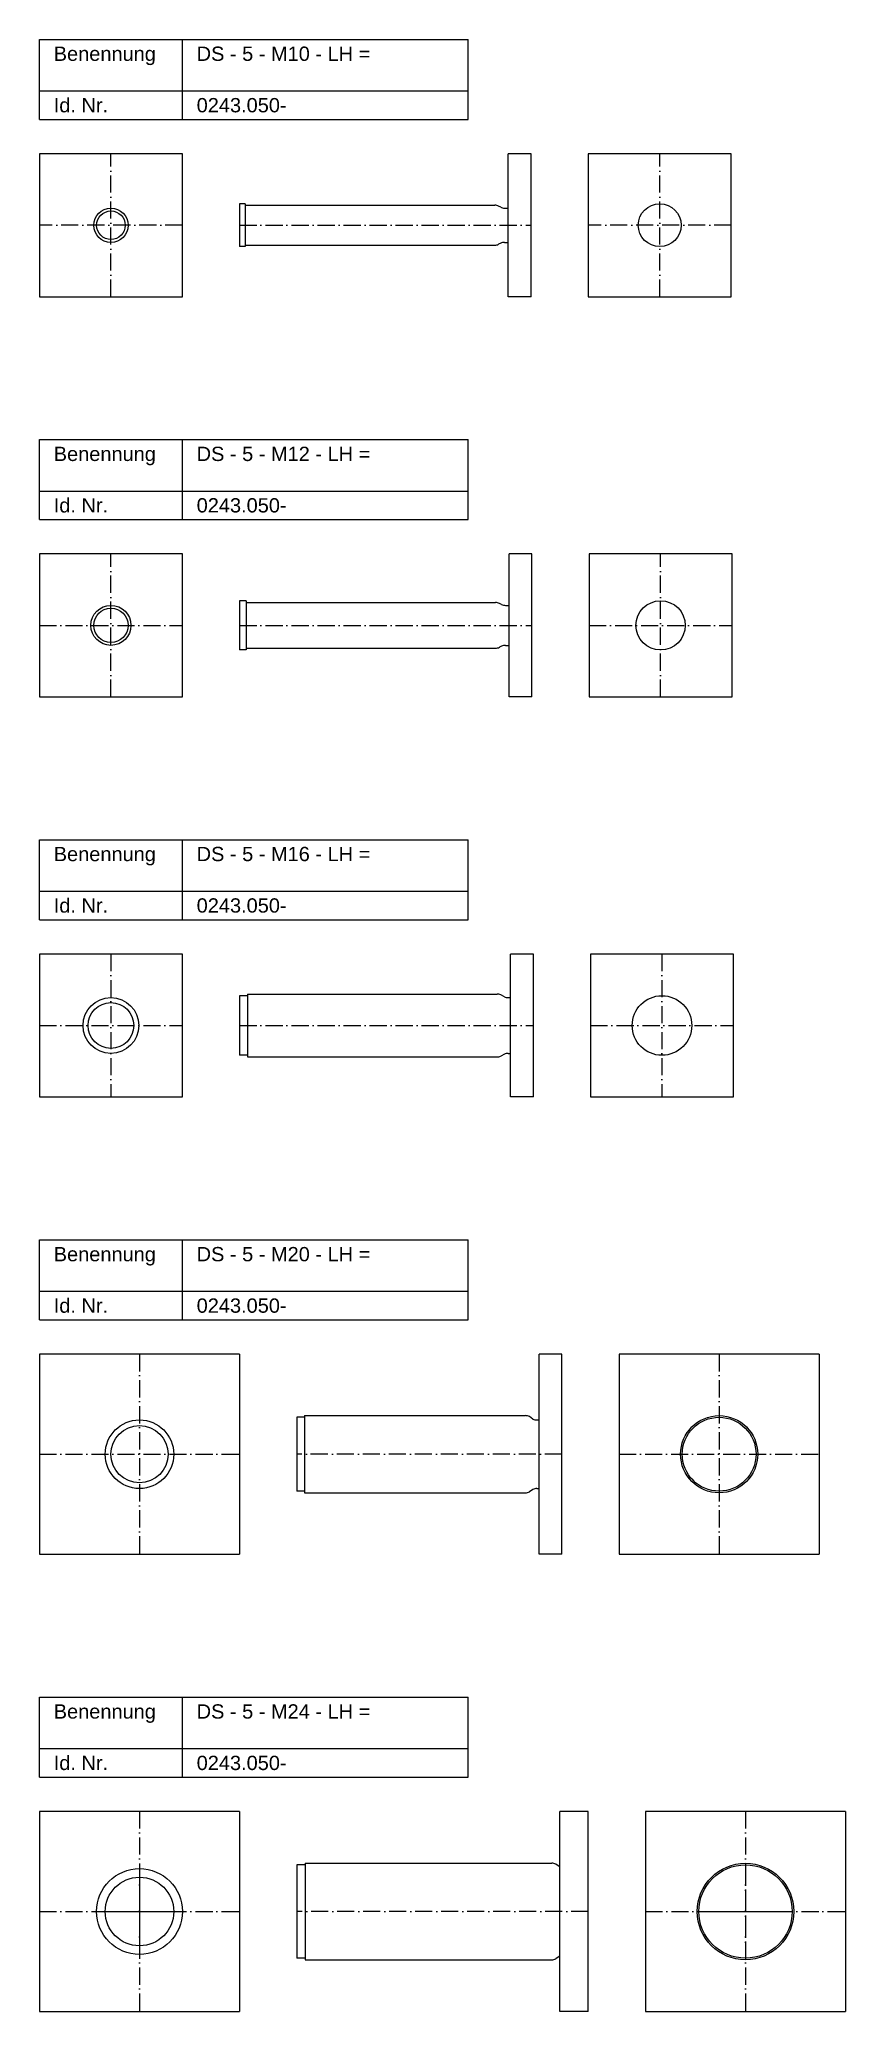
# Model space of a CAD drawing. Header units: millimetres. Extents: x 77 to 359, y 2246 to 2936.
import ezdxf

# ---------------------------------------------------------------- set-up
doc = ezdxf.new("R2010")
doc.units = ezdxf.units.MM
doc.header["$LTSCALE"] = 0.5
doc.linetypes.add('achse', pattern=[18, 12, -3, 0, -3])
doc.layers.add('HALFEN', color=2, linetype='CONTINUOUS')
doc.styles.add('ARIAL50', font='ARIAL.TTF', dxfattribs={"height": 5})

msp = doc.modelspace()

# ---------------------------------------------------------------- linework, layer by layer
at = {"layer": 'HALFEN'}
for p, q in [((77.25, 2936.25), (227.25, 2936.25)), ((77.25, 2908.25), (77.25, 2936.25)), ((127.25, 2908.25), (127.25, 2936.25)), ((227.25, 2908.25), (227.25, 2936.25)), ((77.25, 2918.25), (227.25, 2918.25)), ((77.25, 2908.25), (227.25, 2908.25)), ((77.25, 2896.25), (77.25, 2846.25)), ((127.25, 2896.25), (77.25, 2896.25)), ((127.25, 2846.25), (127.25, 2896.25)), ((241.25, 2846.25), (241.25, 2896.25)), ((249.25, 2896.25), (241.25, 2896.25)), ((249.25, 2846.25), (249.25, 2896.25)), ((269.25, 2896.25), (269.25, 2846.25)), ((319.25, 2896.25), (269.25, 2896.25)), ((319.25, 2846.25), (319.25, 2896.25)), ((147.25, 2878.75), (147.25, 2863.75)), ((149.25, 2878.75), (147.25, 2878.75)), ((149.25, 2878.75), (149.25, 2878.25)), ((149.25, 2878.25), (236.55, 2878.25)), ((149.25, 2878.25), (149.25, 2876.75)), ((238.62, 2877.57), (237.89, 2877.93)), ((149.25, 2876.75), (149.25, 2865.75)), ((239.96, 2877.25), (241.25, 2877.25)), ((149.25, 2863.75), (147.25, 2863.75)), ((149.25, 2865.75), (149.25, 2864.25)), ((149.25, 2864.25), (236.55, 2864.25)), ((149.25, 2864.25), (149.25, 2863.75)), ((238.62, 2864.93), (237.89, 2864.57)), ((239.96, 2865.25), (241.25, 2865.25)), ((77.25, 2846.25), (127.25, 2846.25)), ((102.25, 2846.25), (102.25, 2846.25)), ((249.25, 2846.25), (241.25, 2846.25)), ((269.25, 2846.25), (319.25, 2846.25)), ((294.25, 2846.25), (294.25, 2846.25)), ((77.25, 2796.25), (227.25, 2796.25)), ((77.25, 2768.25), (77.25, 2796.25)), ((127.25, 2768.25), (127.25, 2796.25)), ((227.25, 2768.25), (227.25, 2796.25)), ((77.25, 2778.25), (227.25, 2778.25)), ((77.25, 2768.25), (227.25, 2768.25)), ((77.25, 2756.25), (77.25, 2706.25)), ((127.25, 2756.25), (77.25, 2756.25)), ((127.25, 2706.25), (127.25, 2756.25)), ((241.55, 2706.25), (241.55, 2756.25)), ((249.55, 2756.25), (241.55, 2756.25)), ((249.55, 2706.25), (249.55, 2756.25)), ((269.55, 2756.25), (269.55, 2706.25)), ((319.55, 2756.25), (269.55, 2756.25)), ((319.55, 2706.25), (319.55, 2756.25)), ((147.25, 2739.86), (147.25, 2722.64)), ((149.55, 2739.86), (147.25, 2739.86)), ((149.55, 2739.86), (149.55, 2724.94)), ((149.55, 2739.25), (236.84, 2739.25)), ((238.92, 2738.57), (238.18, 2738.93)), ((240.26, 2738.25), (241.55, 2738.25)), ((149.55, 2722.64), (147.25, 2722.64)), ((149.55, 2724.94), (149.55, 2723.21)), ((149.55, 2723.25), (236.84, 2723.25)), ((149.55, 2723.21), (149.55, 2722.64)), ((238.92, 2723.93), (238.18, 2723.57)), ((240.26, 2724.25), (241.55, 2724.25)), ((77.25, 2706.25), (127.25, 2706.25)), ((102.25, 2706.25), (102.25, 2706.25)), ((249.55, 2706.25), (241.55, 2706.25)), ((269.55, 2706.25), (319.55, 2706.25)), ((294.55, 2706.25), (294.55, 2706.25)), ((77.25, 2656.25), (227.25, 2656.25)), ((77.25, 2628.25), (77.25, 2656.25)), ((127.25, 2628.25), (127.25, 2656.25)), ((227.25, 2628.25), (227.25, 2656.25)), ((77.25, 2638.25), (227.25, 2638.25)), ((77.25, 2628.25), (227.25, 2628.25)), ((77.25, 2616.25), (77.25, 2566.25)), ((127.25, 2616.25), (77.25, 2616.25)), ((127.25, 2566.25), (127.25, 2616.25)), ((242.03, 2566.25), (242.03, 2616.25)), ((250.03, 2616.25), (242.03, 2616.25)), ((250.03, 2566.25), (250.03, 2616.25)), ((270.03, 2616.25), (270.03, 2566.25)), ((320.03, 2616.25), (270.03, 2616.25)), ((320.03, 2566.25), (320.03, 2616.25)), ((147.25, 2601.67), (147.25, 2580.83)), ((150.03, 2601.67), (147.25, 2601.67)), ((150.03, 2602.25), (237.32, 2602.25)), ((150.03, 2602.25), (150.03, 2584.94)), ((239.9, 2601.32), (238.67, 2601.93)), ((241.24, 2601), (242.03, 2601)), ((150.03, 2580.83), (147.25, 2580.83)), ((150.03, 2584.94), (150.03, 2580.25)), ((150.03, 2581.53), (150.03, 2580.83)), ((239.9, 2581.18), (238.67, 2580.57)), ((241.24, 2581.5), (242.03, 2581.5)), ((150.03, 2580.25), (237.32, 2580.25)), ((77.25, 2566.25), (127.25, 2566.25)), ((102.25, 2566.25), (102.25, 2566.25)), ((250.03, 2566.25), (242.03, 2566.25)), ((270.03, 2566.25), (320.03, 2566.25)), ((295.03, 2566.25), (295.03, 2566.25)), ((77.25, 2516.25), (227.25, 2516.25)), ((77.25, 2488.25), (77.25, 2516.25)), ((127.25, 2488.25), (127.25, 2516.25)), ((227.25, 2488.25), (227.25, 2516.25)), ((77.25, 2498.25), (227.25, 2498.25)), ((77.25, 2488.25), (227.25, 2488.25)), ((77.25, 2476.25), (77.25, 2406.25)), ((147.25, 2476.25), (77.25, 2476.25)), ((147.25, 2476.25), (147.25, 2406.25)), ((252.03, 2406.25), (252.03, 2476.25)), ((260.03, 2476.25), (252.03, 2476.25)), ((260.03, 2406.25), (260.03, 2476.25)), ((280.03, 2476.25), (280.03, 2406.25)), ((350.03, 2476.25), (280.03, 2476.25)), ((350.03, 2476.25), (350.03, 2406.25)), ((167.25, 2454.17), (167.25, 2428.33)), ((170.03, 2454.17), (167.25, 2454.17)), ((170.03, 2454.75), (247.32, 2454.75)), ((170.03, 2454.75), (170.03, 2427.75)), ((170.03, 2454.62), (170.16, 2454.75)), ((249.9, 2453.57), (248.67, 2454.43)), ((251.24, 2453.25), (252.03, 2453.25)), ((249.9, 2428.93), (248.67, 2428.07)), ((251.24, 2429.25), (252.03, 2429.25)), ((170.03, 2428.33), (167.25, 2428.33)), ((170.03, 2427.75), (247.32, 2427.75)), ((77.25, 2406.25), (147.25, 2406.25)), ((260.03, 2406.25), (252.03, 2406.25)), ((280.03, 2406.25), (350.03, 2406.25)), ((77.25, 2356.25), (227.25, 2356.25)), ((77.25, 2328.25), (77.25, 2356.25)), ((127.25, 2328.25), (127.25, 2356.25)), ((227.25, 2328.25), (227.25, 2356.25)), ((77.25, 2338.25), (227.25, 2338.25)), ((77.25, 2328.25), (227.25, 2328.25)), ((77.25, 2316.25), (77.25, 2246.25)), ((147.25, 2316.25), (77.25, 2316.25)), ((147.25, 2316.25), (147.25, 2246.25)), ((259.25, 2246.25), (259.25, 2316.25)), ((269.25, 2316.25), (259.25, 2316.25)), ((269.25, 2246.25), (269.25, 2316.25)), ((289.25, 2316.25), (289.25, 2246.25)), ((359.25, 2316.25), (289.25, 2316.25)), ((359.25, 2316.25), (359.25, 2246.25)), ((170.25, 2298.15), (256.54, 2298.15)), ((170.25, 2298.15), (170.25, 2264.35)), ((170.25, 2298.02), (170.38, 2298.15)), ((259.12, 2296.97), (257.89, 2297.83)), ((112.25, 2296.25), (112.25, 2266.25)), ((167.25, 2297.57), (167.25, 2264.93)), ((170.25, 2297.57), (167.25, 2297.57)), ((99.25, 2281.25), (125.25, 2281.25)), ((311.25, 2281.25), (337.25, 2281.25)), ((170.25, 2264.93), (167.25, 2264.93)), ((170.25, 2264.35), (256.54, 2264.35)), ((259.12, 2265.53), (257.89, 2264.67)), ((77.25, 2246.25), (147.25, 2246.25)), ((269.25, 2246.25), (259.25, 2246.25)), ((289.25, 2246.25), (359.25, 2246.25))]:
    msp.add_line(p, q, dxfattribs=at)
at = {"layer": 'HALFEN', "color": 1, "linetype": 'achse'}
for p, q in [((102.25, 2846.25), (102.25, 2896.25)), ((294.25, 2846.25), (294.25, 2896.25)), ((127.25, 2871.25), (77.25, 2871.25)), ((147.25, 2871.25), (249.25, 2871.25)), ((319.25, 2871.25), (269.25, 2871.25)), ((102.25, 2706.25), (102.25, 2756.25)), ((294.55, 2706.25), (294.55, 2756.25)), ((77.25, 2731.25), (127.25, 2731.25)), ((147.25, 2731.25), (249.55, 2731.25)), ((269.55, 2731.25), (319.55, 2731.25)), ((102.25, 2616.25), (102.25, 2566.25)), ((295.03, 2616.25), (295.03, 2566.25)), ((77.25, 2591.25), (127.25, 2591.25)), ((147.25, 2591.25), (250.03, 2591.25)), ((270.03, 2591.25), (320.03, 2591.25)), ((112.25, 2476.25), (112.25, 2406.25)), ((315.03, 2476.25), (315.03, 2406.25)), ((77.25, 2441.25), (147.25, 2441.25)), ((260.03, 2441.25), (167.25, 2441.25)), ((280.03, 2441.25), (350.03, 2441.25)), ((112.25, 2316.25), (112.25, 2246.25)), ((324.25, 2316.25), (324.25, 2246.25)), ((324.25, 2296.25), (324.25, 2266.25)), ((77.25, 2281.25), (147.25, 2281.25)), ((269.25, 2281.25), (167.25, 2281.25)), ((289.25, 2281.25), (359.25, 2281.25))]:
    msp.add_line(p, q, dxfattribs=at)
at = {"layer": 'HALFEN'}
for centre, radius in [((294.25, 2871.25), 7.5), ((102.25, 2871.25), 6), ((102.25, 2871.25), 5), ((294.55, 2731.25), 8.61), ((102.25, 2731.25), 7), ((102.25, 2731.25), 6), ((295.03, 2591.25), 10.42), ((102.25, 2591.25), 9.75), ((102.25, 2591.25), 8), ((112.25, 2441.25), 12), ((112.25, 2441.25), 10), ((315.03, 2441.25), 13.5), ((315.03, 2441.25), 12.92), ((324.25, 2281.25), 16.9), ((112.25, 2281.25), 15), ((112.25, 2281.25), 12), ((324.25, 2281.25), 16.32)]:
    msp.add_circle(centre, radius, dxfattribs=at)
for centre, start, end in [((236.55, 2875.25), 63.43495, 90), ((239.96, 2880.25), 243.43495, 270), ((236.55, 2867.25), 270, 296.56505), ((239.96, 2862.25), 90, 116.56505), ((236.84, 2736.25), 63.43495, 90), ((240.26, 2741.25), 243.43495, 270), ((236.84, 2726.25), 270, 296.56505), ((240.26, 2721.25), 90, 116.56505), ((237.32, 2599.25), 63.43495, 90), ((241.24, 2604), 243.43495, 270), ((241.24, 2578.5), 90, 116.56505), ((237.32, 2583.25), 270, 296.56505), ((247.32, 2451.75), 63.43495, 90), ((251.24, 2456.25), 243.43495, 270), ((251.24, 2426.25), 90, 116.56505), ((247.32, 2430.75), 270, 296.56505), ((256.54, 2295.15), 63.43495, 90), ((256.54, 2267.35), 270, 296.56505)]:
    msp.add_arc(centre, 3, start, end, dxfattribs=at)

# ---------------------------------------------------------------- texts
at = {"layer": 'HALFEN', "style": 'ARIAL50'}
for s, p in [('Benennung', (82.25, 2928.75)), ('DS - 5 - M10 - LH =', (132.25, 2928.75)), ('Id. Nr.', (82.25, 2910.75)), ('0243.050-', (132.25, 2910.75)), ('Benennung', (82.25, 2788.75)), ('DS - 5 - M12 - LH =', (132.25, 2788.75)), ('Id. Nr.', (82.25, 2770.75)), ('0243.050-', (132.25, 2770.75)), ('Benennung', (82.25, 2648.75)), ('DS - 5 - M16 - LH =', (132.25, 2648.75)), ('Id. Nr.', (82.25, 2630.75)), ('0243.050-', (132.25, 2630.75)), ('Benennung', (82.25, 2508.75)), ('DS - 5 - M20 - LH =', (132.25, 2508.75)), ('Id. Nr.', (82.25, 2490.75)), ('0243.050-', (132.25, 2490.75)), ('Benennung', (82.25, 2348.75)), ('DS - 5 - M24 - LH =', (132.25, 2348.75)), ('Id. Nr.', (82.25, 2330.75)), ('0243.050-', (132.25, 2330.75))]:
    msp.add_text(s, height=5, dxfattribs=at).set_placement(p)

doc.saveas('drawing.dxf')
